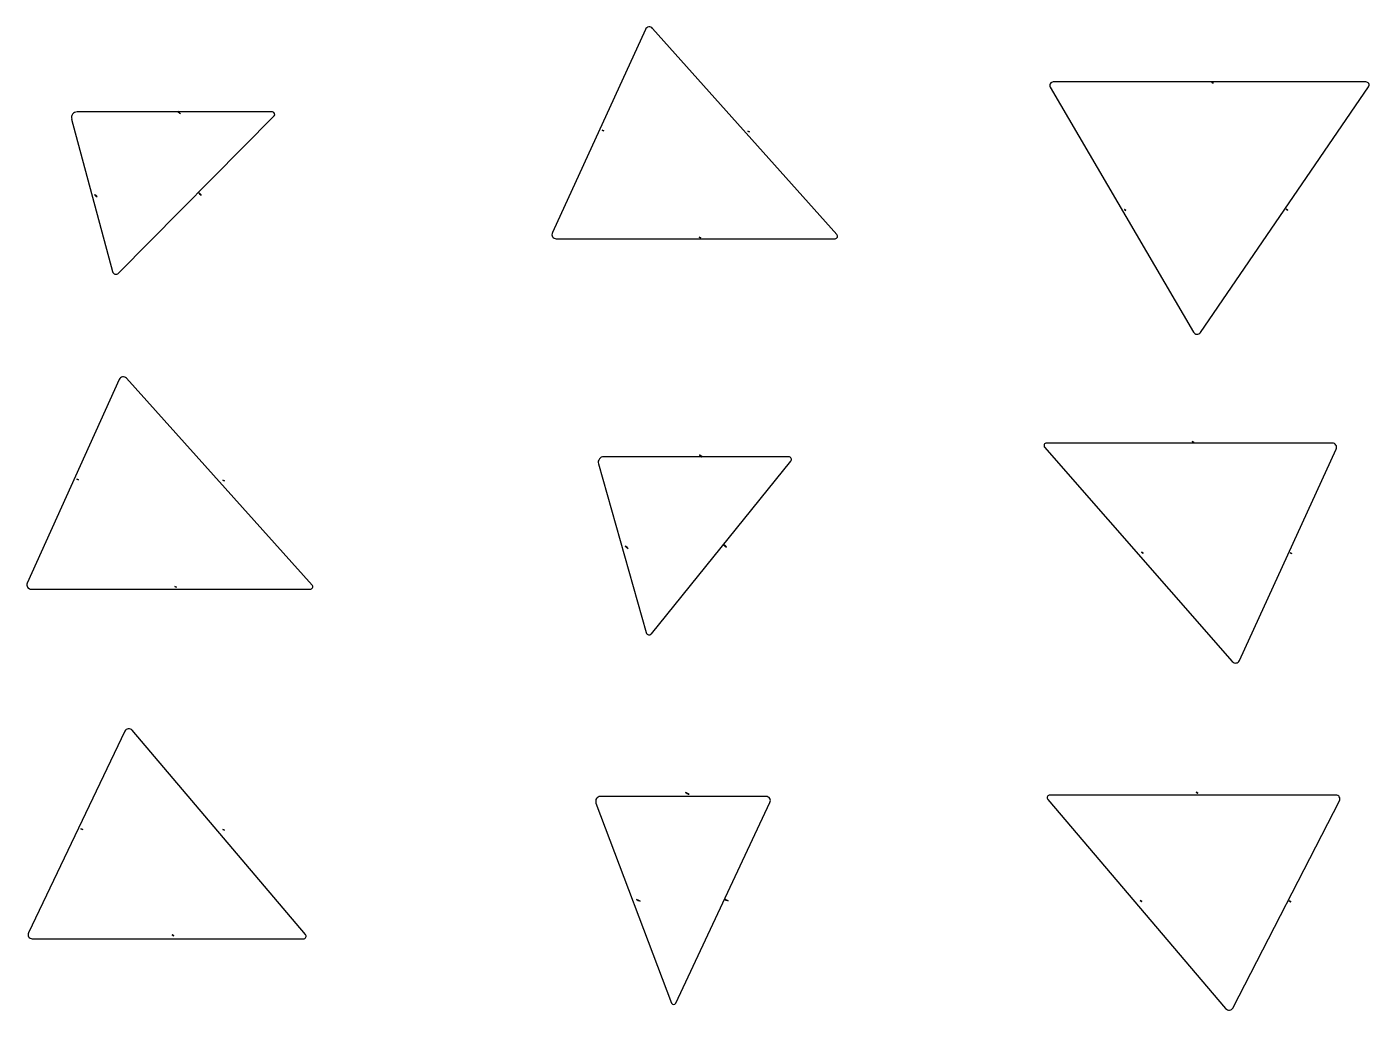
# Model space of a CAD drawing. Header units: metres. Extents: x -1 to 145, y -1 to 19.
# Drawn here: x 80.27 to 87.94, y 7.19 to 12.8 of the extents above; entities that cross this region are included whole.
import ezdxf

# ---------------------------------------------------------------- set-up
doc = ezdxf.new("R2010")
doc.units = ezdxf.units.M
doc.layers.add('LABELS', color=1, linetype='CONTINUOUS')
doc.layers.add('SHAPES', color=3, linetype='CONTINUOUS')

msp = doc.modelspace()

# ---------------------------------------------------------------- linework, layer by layer
at = {"layer": 'LABELS'}
for p, q in [((87.037, 12.4848), (87.0412, 12.4818)), ((87.0454, 12.4787), (87.037, 12.4848)), ((87.037, 12.4848), (87.0412, 12.4818)), ((87.0412, 12.4818), (87.037, 12.4848)), ((87.037, 12.4848), (87.037, 12.4848)), ((87.037, 12.4848), (87.0412, 12.4818)), ((87.0412, 12.4818), (87.037, 12.4848)), ((87.0454, 12.4787), (87.037, 12.4848)), ((87.037, 12.4848), (87.037, 12.4848)), ((87.037, 12.4848), (87.0412, 12.4818)), ((87.0454, 12.4787), (87.037, 12.4848)), ((87.0454, 12.4787), (87.037, 12.4848)), ((87.037, 12.4848), (87.0454, 12.4787)), ((87.0454, 12.4787), (87.037, 12.4848)), ((87.037, 12.4848), (87.037, 12.4848)), ((87.037, 12.4848), (87.0412, 12.4818)), ((87.0412, 12.4818), (87.0454, 12.4787)), ((87.0412, 12.4818), (87.0454, 12.4787)), ((87.0412, 12.4818), (87.0454, 12.4787)), ((87.0454, 12.4787), (87.0412, 12.4818)), ((87.0454, 12.4787), (87.0412, 12.4818)), ((87.0412, 12.4818), (87.0412, 12.4818)), ((87.0412, 12.4818), (87.0454, 12.4787)), ((87.0412, 12.4818), (87.0454, 12.4787)), ((87.0454, 12.4787), (87.0454, 12.4787)), ((87.0454, 12.4787), (87.0454, 12.4787)), ((87.0454, 12.4787), (87.0454, 12.4787)), ((81.1382, 12.3136), (81.1324, 12.3193)), ((81.1324, 12.3193), (81.1348, 12.317)), ((81.1417, 12.3101), (81.1324, 12.3193)), ((81.1324, 12.3193), (81.1452, 12.3067)), ((81.1348, 12.317), (81.1353, 12.3164)), ((81.1353, 12.3164), (81.1348, 12.317)), ((81.1348, 12.317), (81.1394, 12.3124)), ((81.1423, 12.3095), (81.1348, 12.317)), ((81.1348, 12.317), (81.1446, 12.3072)), ((81.1353, 12.3164), (81.1405, 12.3113)), ((81.1405, 12.3113), (81.1353, 12.3164)), ((81.1405, 12.3113), (81.1353, 12.3164)), ((81.1353, 12.3164), (81.1446, 12.3072)), ((81.1428, 12.309), (81.1371, 12.3147)), ((81.1405, 12.3113), (81.1382, 12.3136)), ((81.1405, 12.3113), (81.1394, 12.3124)), ((81.1394, 12.3124), (81.1446, 12.3072)), ((81.1394, 12.3124), (81.1446, 12.3072)), ((81.1452, 12.3067), (81.1394, 12.3124)), ((81.1452, 12.3067), (81.1405, 12.3113)), ((81.1475, 12.3044), (81.1417, 12.3101)), ((81.1446, 12.3072), (81.1452, 12.3067)), ((81.1446, 12.3072), (81.1452, 12.3067)), ((81.1446, 12.3072), (81.1475, 12.3044)), ((83.5554, 12.2111), (83.5602, 12.2089)), ((83.5602, 12.2089), (83.5554, 12.2111)), ((83.5649, 12.2067), (83.5554, 12.2111)), ((83.5602, 12.2089), (83.5554, 12.2111)), ((83.5554, 12.2111), (83.5554, 12.2111)), ((83.5554, 12.2111), (83.5602, 12.2089)), ((83.5602, 12.2089), (83.5554, 12.2111)), ((83.5554, 12.2111), (83.5602, 12.2089)), ((83.5602, 12.2089), (83.5554, 12.2111)), ((83.5554, 12.2111), (83.5554, 12.2111)), ((83.5554, 12.2111), (83.5602, 12.2089)), ((83.5602, 12.2089), (83.5554, 12.2111)), ((83.5554, 12.2111), (83.5554, 12.2111)), ((83.5554, 12.2111), (83.5602, 12.2089)), ((83.5602, 12.2089), (83.5554, 12.2111)), ((83.5649, 12.2067), (83.5554, 12.2111)), ((83.5554, 12.2111), (83.5554, 12.2111)), ((83.5554, 12.2111), (83.5602, 12.2089)), ((83.5649, 12.2067), (83.5554, 12.2111)), ((83.5649, 12.2067), (83.5554, 12.2111)), ((83.5554, 12.2111), (83.5554, 12.2111)), ((83.5554, 12.2111), (83.5649, 12.2067)), ((83.5649, 12.2067), (83.5554, 12.2111)), ((83.5554, 12.2111), (83.5554, 12.2111)), ((83.5554, 12.2111), (83.5649, 12.2067)), ((83.5649, 12.2067), (83.5554, 12.2111)), ((83.5554, 12.2111), (83.5554, 12.2111)), ((83.5554, 12.2111), (83.5649, 12.2067)), ((83.5649, 12.2067), (83.5554, 12.2111)), ((83.5602, 12.2089), (83.5649, 12.2067)), ((83.5649, 12.2067), (83.5602, 12.2089)), ((83.5602, 12.2089), (83.5649, 12.2067)), ((83.5649, 12.2067), (83.5602, 12.2089)), ((83.5602, 12.2089), (83.5649, 12.2067)), ((83.5649, 12.2067), (83.5602, 12.2089)), ((83.5602, 12.2089), (83.5649, 12.2067)), ((83.5602, 12.2089), (83.5649, 12.2067)), ((83.5649, 12.2067), (83.5602, 12.2089)), ((83.5649, 12.2067), (83.5649, 12.2067)), ((83.5649, 12.2067), (83.5649, 12.2067)), ((83.5649, 12.2067), (83.5649, 12.2067)), ((83.5649, 12.2067), (83.5649, 12.2067)), ((83.5649, 12.2067), (83.5649, 12.2067)), ((83.5649, 12.2067), (83.5649, 12.2067)), ((83.5649, 12.2067), (83.5649, 12.2067)), ((84.3873, 12.2059), (84.3921, 12.2037)), ((84.3921, 12.2037), (84.3873, 12.2059)), ((84.3968, 12.2015), (84.3873, 12.2059)), ((84.3921, 12.2037), (84.3873, 12.2059)), ((84.3873, 12.2059), (84.3873, 12.2059)), ((84.3873, 12.2059), (84.3921, 12.2037)), ((84.3921, 12.2037), (84.3873, 12.2059)), ((84.3873, 12.2059), (84.3921, 12.2037)), ((84.3921, 12.2037), (84.3873, 12.2059)), ((84.3873, 12.2059), (84.3873, 12.2059)), ((84.3873, 12.2059), (84.3921, 12.2037)), ((84.3921, 12.2037), (84.3873, 12.2059)), ((84.3873, 12.2059), (84.3873, 12.2059)), ((84.3873, 12.2059), (84.3921, 12.2037)), ((84.3921, 12.2037), (84.3873, 12.2059)), ((84.3968, 12.2015), (84.3873, 12.2059)), ((84.3873, 12.2059), (84.3873, 12.2059)), ((84.3873, 12.2059), (84.3921, 12.2037)), ((84.3968, 12.2015), (84.3873, 12.2059)), ((84.3968, 12.2015), (84.3873, 12.2059)), ((84.3873, 12.2059), (84.3873, 12.2059)), ((84.3873, 12.2059), (84.3968, 12.2015)), ((84.3968, 12.2015), (84.3873, 12.2059)), ((84.3921, 12.2037), (84.3873, 12.2059)), ((84.3873, 12.2059), (84.3873, 12.2059)), ((84.3873, 12.2059), (84.3921, 12.2037)), ((84.3921, 12.2037), (84.3873, 12.2059)), ((84.3921, 12.2037), (84.3968, 12.2015)), ((84.3968, 12.2015), (84.3921, 12.2037)), ((84.3921, 12.2037), (84.3968, 12.2015)), ((84.3968, 12.2015), (84.3921, 12.2037)), ((84.3921, 12.2037), (84.3968, 12.2015)), ((84.3968, 12.2015), (84.3921, 12.2037)), ((84.3921, 12.2037), (84.3968, 12.2015)), ((84.3921, 12.2037), (84.3968, 12.2015)), ((84.3968, 12.2015), (84.3921, 12.2037)), ((84.3968, 12.2015), (84.3921, 12.2037)), ((84.3921, 12.2037), (84.3968, 12.2015)), ((84.3968, 12.2015), (84.3921, 12.2037)), ((84.3968, 12.2015), (84.3968, 12.2015)), ((84.3968, 12.2015), (84.3968, 12.2015)), ((84.3968, 12.2015), (84.3968, 12.2015)), ((84.3968, 12.2015), (84.3968, 12.2015)), ((84.3968, 12.2015), (84.3968, 12.2015)), ((84.3968, 12.2015), (84.3968, 12.2015)), ((80.6568, 11.8445), (80.6596, 11.8417)), ((80.6568, 11.8445), (80.6596, 11.8417)), ((80.6625, 11.8388), (80.6568, 11.8445)), ((80.6568, 11.8445), (80.6591, 11.8422)), ((80.6625, 11.8388), (80.6568, 11.8445)), ((80.6568, 11.8445), (80.6591, 11.8422)), ((80.6625, 11.8388), (80.6568, 11.8445)), ((80.6568, 11.8445), (80.6591, 11.8422)), ((80.6596, 11.8417), (80.6591, 11.8422)), ((80.6591, 11.8422), (80.6637, 11.8376)), ((80.6666, 11.8348), (80.6591, 11.8422)), ((80.6637, 11.8376), (80.6591, 11.8422)), ((80.6591, 11.8422), (80.662, 11.8394)), ((80.6596, 11.8417), (80.6591, 11.8422)), ((80.6591, 11.8422), (80.6637, 11.8376)), ((80.6666, 11.8348), (80.6591, 11.8422)), ((80.6591, 11.8422), (80.6689, 11.8325)), ((80.6591, 11.8422), (80.6718, 11.8296)), ((80.6591, 11.8422), (80.6689, 11.8325)), ((80.6596, 11.8417), (80.6648, 11.8365)), ((80.6648, 11.8365), (80.6596, 11.8417)), ((80.6596, 11.8417), (80.6648, 11.8365)), ((80.6648, 11.8365), (80.6596, 11.8417)), ((80.6672, 11.8342), (80.6614, 11.8399)), ((80.6672, 11.8342), (80.6614, 11.8399)), ((80.662, 11.8394), (80.6672, 11.8342)), ((80.6648, 11.8365), (80.6625, 11.8388)), ((80.6648, 11.8365), (80.6625, 11.8388)), ((80.6637, 11.8376), (80.6689, 11.8325)), ((80.6689, 11.8325), (80.6637, 11.8376)), ((80.6637, 11.8376), (80.6689, 11.8325)), ((80.6648, 11.8365), (80.6695, 11.8319)), ((80.6695, 11.8319), (80.6648, 11.8365)), ((80.6648, 11.8365), (80.6718, 11.8296)), ((80.6695, 11.8319), (80.6648, 11.8365)), ((80.6689, 11.8325), (80.666, 11.8354)), ((80.6718, 11.8296), (80.666, 11.8354)), ((80.6695, 11.8319), (80.6689, 11.8325)), ((80.6689, 11.8325), (80.6695, 11.8319)), ((80.6718, 11.8296), (80.6689, 11.8325)), ((80.6689, 11.8325), (80.6695, 11.8319)), ((81.2517, 11.8538), (81.2545, 11.8509)), ((81.2517, 11.8538), (81.2545, 11.8509)), ((81.2574, 11.8481), (81.2517, 11.8538)), ((81.2517, 11.8538), (81.254, 11.8515)), ((81.2574, 11.8481), (81.2517, 11.8538)), ((81.2517, 11.8538), (81.254, 11.8515)), ((81.2517, 11.8538), (81.254, 11.8515)), ((81.2574, 11.8481), (81.2517, 11.8538)), ((81.2545, 11.8509), (81.254, 11.8515)), ((81.254, 11.8515), (81.2586, 11.8469)), ((81.2615, 11.844), (81.254, 11.8515)), ((81.2586, 11.8469), (81.254, 11.8515)), ((81.254, 11.8515), (81.2569, 11.8486)), ((81.2545, 11.8509), (81.254, 11.8515)), ((81.254, 11.8515), (81.2586, 11.8469)), ((81.2615, 11.844), (81.254, 11.8515)), ((81.254, 11.8515), (81.2638, 11.8417)), ((81.254, 11.8515), (81.2667, 11.8389)), ((81.254, 11.8515), (81.2621, 11.8435)), ((81.2545, 11.8509), (81.2597, 11.8458)), ((81.2597, 11.8458), (81.2545, 11.8509)), ((81.2545, 11.8509), (81.2597, 11.8458)), ((81.2597, 11.8458), (81.2545, 11.8509)), ((81.2621, 11.8435), (81.2563, 11.8492)), ((81.2621, 11.8435), (81.2563, 11.8492)), ((81.2609, 11.8446), (81.2563, 11.8492)), ((81.2563, 11.8492), (81.2597, 11.8458)), ((81.2569, 11.8486), (81.2621, 11.8435)), ((81.2597, 11.8458), (81.2574, 11.8481)), ((81.2597, 11.8458), (81.2574, 11.8481)), ((81.2586, 11.8469), (81.2638, 11.8417)), ((81.2638, 11.8417), (81.2586, 11.8469)), ((81.2586, 11.8469), (81.2638, 11.8417)), ((81.2597, 11.8458), (81.2644, 11.8412)), ((81.2644, 11.8412), (81.2597, 11.8458)), ((81.2597, 11.8458), (81.2667, 11.8389)), ((81.2644, 11.8412), (81.2597, 11.8458)), ((81.2638, 11.8417), (81.2609, 11.8446)), ((81.2667, 11.8389), (81.2609, 11.8446)), ((81.2667, 11.8389), (81.2609, 11.8446)), ((81.2621, 11.8435), (81.2667, 11.8389)), ((81.2644, 11.8412), (81.2638, 11.8417)), ((81.2638, 11.8417), (81.2644, 11.8412)), ((81.2667, 11.8389), (81.2638, 11.8417)), ((81.2638, 11.8417), (81.2644, 11.8412)), ((86.5381, 11.7588), (86.5423, 11.7557)), ((86.5423, 11.7557), (86.5381, 11.7588)), ((86.5465, 11.7527), (86.5381, 11.7588)), ((86.5423, 11.7557), (86.5381, 11.7588)), ((86.5381, 11.7588), (86.5381, 11.7588)), ((86.5381, 11.7588), (86.5423, 11.7557)), ((86.5423, 11.7557), (86.5381, 11.7588)), ((86.5381, 11.7588), (86.5423, 11.7557)), ((86.5423, 11.7557), (86.5381, 11.7588)), ((86.5381, 11.7588), (86.5381, 11.7588)), ((86.5381, 11.7588), (86.5423, 11.7557)), ((86.5423, 11.7557), (86.5381, 11.7588)), ((86.5381, 11.7588), (86.5381, 11.7588)), ((86.5381, 11.7588), (86.5423, 11.7557)), ((86.5423, 11.7557), (86.5381, 11.7588)), ((86.5465, 11.7527), (86.5381, 11.7588)), ((86.5381, 11.7588), (86.5381, 11.7588)), ((86.5381, 11.7588), (86.5423, 11.7557)), ((86.5465, 11.7527), (86.5381, 11.7588)), ((86.5465, 11.7527), (86.5381, 11.7588)), ((86.5381, 11.7588), (86.5381, 11.7588)), ((86.5381, 11.7588), (86.5465, 11.7527)), ((86.5465, 11.7527), (86.5381, 11.7588)), ((86.5423, 11.7557), (86.5381, 11.7588)), ((86.5381, 11.7588), (86.5381, 11.7588)), ((86.5381, 11.7588), (86.5423, 11.7557)), ((86.5423, 11.7557), (86.5381, 11.7588)), ((86.5423, 11.7557), (86.5465, 11.7527)), ((86.5465, 11.7527), (86.5423, 11.7557)), ((86.5423, 11.7557), (86.5465, 11.7527)), ((86.5465, 11.7527), (86.5423, 11.7557)), ((86.5423, 11.7557), (86.5465, 11.7527)), ((86.5465, 11.7527), (86.5423, 11.7557)), ((86.5423, 11.7557), (86.5465, 11.7527)), ((86.5423, 11.7557), (86.5465, 11.7527)), ((86.5465, 11.7527), (86.5423, 11.7557)), ((86.5465, 11.7527), (86.5423, 11.7557)), ((86.5423, 11.7557), (86.5465, 11.7527)), ((86.5465, 11.7527), (86.5423, 11.7557)), ((86.5465, 11.7527), (86.5465, 11.7527)), ((86.5465, 11.7527), (86.5465, 11.7527)), ((86.5465, 11.7527), (86.5465, 11.7527)), ((86.5465, 11.7527), (86.5465, 11.7527)), ((86.5465, 11.7527), (86.5465, 11.7527)), ((86.5465, 11.7527), (86.5465, 11.7527)), ((87.4626, 11.7594), (87.4668, 11.7564)), ((87.4668, 11.7564), (87.4626, 11.7594)), ((87.4711, 11.7533), (87.4626, 11.7594)), ((87.4668, 11.7564), (87.4626, 11.7594)), ((87.4626, 11.7594), (87.4626, 11.7594)), ((87.4626, 11.7594), (87.4668, 11.7564)), ((87.4668, 11.7564), (87.4626, 11.7594)), ((87.4626, 11.7594), (87.4668, 11.7564)), ((87.4668, 11.7564), (87.4626, 11.7594)), ((87.4626, 11.7594), (87.4626, 11.7594)), ((87.4626, 11.7594), (87.4668, 11.7564)), ((87.4668, 11.7564), (87.4626, 11.7594)), ((87.4626, 11.7594), (87.4626, 11.7594)), ((87.4626, 11.7594), (87.4668, 11.7564)), ((87.4668, 11.7564), (87.4626, 11.7594)), ((87.4711, 11.7533), (87.4626, 11.7594)), ((87.4626, 11.7594), (87.4626, 11.7594)), ((87.4626, 11.7594), (87.4668, 11.7564)), ((87.4711, 11.7533), (87.4626, 11.7594)), ((87.4711, 11.7533), (87.4626, 11.7594)), ((87.4626, 11.7594), (87.4668, 11.7564)), ((87.4668, 11.7564), (87.4626, 11.7594)), ((87.4626, 11.7594), (87.4626, 11.7594)), ((87.4626, 11.7594), (87.4668, 11.7564)), ((87.4668, 11.7564), (87.4626, 11.7594)), ((87.4626, 11.7594), (87.4626, 11.7594)), ((87.4626, 11.7594), (87.4668, 11.7564)), ((87.4668, 11.7564), (87.4626, 11.7594)), ((87.4668, 11.7564), (87.4711, 11.7533)), ((87.4711, 11.7533), (87.4668, 11.7564)), ((87.4668, 11.7564), (87.4711, 11.7533)), ((87.4711, 11.7533), (87.4668, 11.7564)), ((87.4668, 11.7564), (87.4711, 11.7533)), ((87.4711, 11.7533), (87.4668, 11.7564)), ((87.4668, 11.7564), (87.4711, 11.7533)), ((87.4668, 11.7564), (87.4711, 11.7533)), ((87.4711, 11.7533), (87.4668, 11.7564)), ((87.4668, 11.7564), (87.4711, 11.7533)), ((87.4668, 11.7564), (87.4711, 11.7533)), ((87.4711, 11.7533), (87.4668, 11.7564)), ((87.4711, 11.7533), (87.4711, 11.7533)), ((87.4711, 11.7533), (87.4711, 11.7533)), ((87.4711, 11.7533), (87.4711, 11.7533)), ((87.4711, 11.7533), (87.4711, 11.7533)), ((87.4711, 11.7533), (87.4711, 11.7533)), ((87.4711, 11.7533), (87.4711, 11.7533)), ((84.1094, 11.5997), (84.1141, 11.5976)), ((84.1189, 11.5954), (84.1094, 11.5997)), ((84.1094, 11.5997), (84.1141, 11.5976)), ((84.1141, 11.5976), (84.1094, 11.5997)), ((84.1094, 11.5997), (84.1094, 11.5997)), ((84.1094, 11.5997), (84.1141, 11.5976)), ((84.1141, 11.5976), (84.1094, 11.5997)), ((84.1094, 11.5997), (84.1141, 11.5976)), ((84.1141, 11.5976), (84.1094, 11.5997)), ((84.1094, 11.5997), (84.1094, 11.5997)), ((84.1094, 11.5997), (84.1141, 11.5976)), ((84.1189, 11.5954), (84.1094, 11.5997)), ((84.1189, 11.5954), (84.1094, 11.5997)), ((84.1094, 11.5997), (84.1189, 11.5954)), ((84.1189, 11.5954), (84.1094, 11.5997)), ((84.1094, 11.5997), (84.1094, 11.5997)), ((84.1094, 11.5997), (84.1141, 11.5976)), ((84.1141, 11.5976), (84.1189, 11.5954)), ((84.1141, 11.5976), (84.1189, 11.5954)), ((84.1141, 11.5976), (84.1189, 11.5954)), ((84.1189, 11.5954), (84.1141, 11.5976)), ((84.1141, 11.5976), (84.1189, 11.5954)), ((84.1189, 11.5954), (84.1141, 11.5976)), ((84.1141, 11.5976), (84.1189, 11.5954)), ((84.1189, 11.5954), (84.1141, 11.5976)), ((84.1141, 11.5976), (84.1141, 11.5976)), ((84.1141, 11.5976), (84.1189, 11.5954)), ((84.1141, 11.5976), (84.1189, 11.5954)), ((84.1189, 11.5954), (84.1189, 11.5954)), ((84.1189, 11.5954), (84.1189, 11.5954)), ((84.1189, 11.5954), (84.1189, 11.5954)), ((86.9248, 10.4332), (86.9296, 10.431)), ((86.9343, 10.4289), (86.9248, 10.4332)), ((86.9248, 10.4332), (86.9296, 10.431)), ((86.9296, 10.431), (86.9248, 10.4332)), ((86.9248, 10.4332), (86.9248, 10.4332)), ((86.9248, 10.4332), (86.9296, 10.431)), ((86.9296, 10.431), (86.9248, 10.4332)), ((86.9248, 10.4332), (86.9296, 10.431)), ((86.9296, 10.431), (86.9248, 10.4332)), ((86.9248, 10.4332), (86.9248, 10.4332)), ((86.9248, 10.4332), (86.9296, 10.431)), ((86.9343, 10.4289), (86.9248, 10.4332)), ((86.9343, 10.4289), (86.9248, 10.4332)), ((86.9248, 10.4332), (86.9343, 10.4289)), ((86.9343, 10.4289), (86.9248, 10.4332)), ((86.9248, 10.4332), (86.9248, 10.4332)), ((86.9248, 10.4332), (86.9296, 10.431)), ((86.9296, 10.431), (86.9343, 10.4289)), ((86.9296, 10.431), (86.9343, 10.4289)), ((86.9296, 10.431), (86.9343, 10.4289)), ((86.9343, 10.4289), (86.9296, 10.431)), ((86.9296, 10.431), (86.9343, 10.4289)), ((86.9343, 10.4289), (86.9296, 10.431)), ((86.9296, 10.431), (86.9343, 10.4289)), ((86.9343, 10.4289), (86.9296, 10.431)), ((86.9296, 10.431), (86.9296, 10.431)), ((86.9296, 10.431), (86.9343, 10.4289)), ((86.9296, 10.431), (86.9343, 10.4289)), ((86.9343, 10.4289), (86.9343, 10.4289)), ((86.9343, 10.4289), (86.9343, 10.4289)), ((86.9343, 10.4289), (86.9343, 10.4289)), ((84.1108, 10.3584), (84.1138, 10.356)), ((84.1216, 10.3496), (84.1108, 10.3584)), ((84.1108, 10.3584), (84.125, 10.347)), ((84.1135, 10.3562), (84.1138, 10.356)), ((84.1138, 10.356), (84.1135, 10.3562)), ((84.1135, 10.3562), (84.1189, 10.3518)), ((84.1219, 10.3494), (84.1135, 10.3562)), ((84.1189, 10.3518), (84.1135, 10.3562)), ((84.1135, 10.3562), (84.1165, 10.3538)), ((84.1138, 10.356), (84.1195, 10.3514)), ((84.1195, 10.3514), (84.1138, 10.356)), ((84.1138, 10.356), (84.1195, 10.3514)), ((84.1195, 10.3514), (84.1138, 10.356)), ((84.1138, 10.356), (84.1246, 10.3472)), ((84.1222, 10.3492), (84.1162, 10.354)), ((84.1165, 10.3538), (84.1222, 10.3492)), ((84.1195, 10.3514), (84.1189, 10.3518)), ((84.1189, 10.3518), (84.1246, 10.3472)), ((84.1189, 10.3518), (84.1246, 10.3472)), ((84.1246, 10.3472), (84.1189, 10.3518)), ((84.125, 10.347), (84.1189, 10.3518)), ((84.125, 10.347), (84.1195, 10.3514)), ((84.1195, 10.3514), (84.1277, 10.3448)), ((84.1277, 10.3448), (84.1216, 10.3496)), ((84.1246, 10.3472), (84.125, 10.347)), ((84.1246, 10.3472), (84.125, 10.347)), ((84.1277, 10.3448), (84.1246, 10.3472)), ((84.1246, 10.3472), (84.1277, 10.3448)), ((80.5568, 10.2186), (80.5615, 10.2165)), ((80.5615, 10.2165), (80.5568, 10.2186)), ((80.5663, 10.2144), (80.5568, 10.2186)), ((80.5615, 10.2165), (80.5568, 10.2186)), ((80.5568, 10.2186), (80.5568, 10.2186)), ((80.5568, 10.2186), (80.5615, 10.2165)), ((80.5615, 10.2165), (80.5568, 10.2186)), ((80.5568, 10.2186), (80.5663, 10.2144)), ((80.5663, 10.2144), (80.5568, 10.2186)), ((80.5568, 10.2186), (80.5568, 10.2186)), ((80.5568, 10.2186), (80.5615, 10.2165)), ((80.5615, 10.2165), (80.5568, 10.2186)), ((80.5568, 10.2186), (80.5568, 10.2186)), ((80.5568, 10.2186), (80.5615, 10.2165)), ((80.5615, 10.2165), (80.5568, 10.2186)), ((80.5568, 10.2186), (80.5615, 10.2165)), ((80.5615, 10.2165), (80.5568, 10.2186)), ((80.5568, 10.2186), (80.5568, 10.2186)), ((80.5568, 10.2186), (80.5615, 10.2165)), ((80.5663, 10.2144), (80.5568, 10.2186)), ((80.5663, 10.2144), (80.5568, 10.2186)), ((80.5568, 10.2186), (80.5568, 10.2186)), ((80.5568, 10.2186), (80.5663, 10.2144)), ((80.5663, 10.2144), (80.5568, 10.2186)), ((80.5663, 10.2144), (80.5568, 10.2186)), ((80.5568, 10.2186), (80.5568, 10.2186)), ((80.5568, 10.2186), (80.5615, 10.2165)), ((80.5615, 10.2165), (80.5663, 10.2144)), ((80.5663, 10.2144), (80.5615, 10.2165)), ((80.5615, 10.2165), (80.5663, 10.2144)), ((80.5663, 10.2144), (80.5615, 10.2165)), ((80.5615, 10.2165), (80.5663, 10.2144)), ((80.5615, 10.2165), (80.5663, 10.2144)), ((80.5663, 10.2144), (80.5615, 10.2165)), ((80.5615, 10.2165), (80.5663, 10.2144)), ((80.5663, 10.2144), (80.5615, 10.2165)), ((80.5615, 10.2165), (80.5663, 10.2144)), ((80.5663, 10.2144), (80.5663, 10.2144)), ((80.5663, 10.2144), (80.5663, 10.2144)), ((80.5663, 10.2144), (80.5663, 10.2144)), ((80.5663, 10.2144), (80.5663, 10.2144)), ((80.5663, 10.2144), (80.5663, 10.2144)), ((80.5663, 10.2144), (80.5663, 10.2144)), ((81.3895, 10.2133), (81.3942, 10.2112)), ((81.3942, 10.2112), (81.3895, 10.2133)), ((81.399, 10.2091), (81.3895, 10.2133)), ((81.3942, 10.2112), (81.3895, 10.2133)), ((81.3895, 10.2133), (81.3895, 10.2133)), ((81.3895, 10.2133), (81.3942, 10.2112)), ((81.3942, 10.2112), (81.3895, 10.2133)), ((81.3895, 10.2133), (81.399, 10.2091)), ((81.399, 10.2091), (81.3895, 10.2133)), ((81.3895, 10.2133), (81.3895, 10.2133)), ((81.3895, 10.2133), (81.3942, 10.2112)), ((81.3942, 10.2112), (81.3895, 10.2133)), ((81.3895, 10.2133), (81.3895, 10.2133)), ((81.3895, 10.2133), (81.3942, 10.2112)), ((81.3942, 10.2112), (81.3895, 10.2133)), ((81.3895, 10.2133), (81.3942, 10.2112)), ((81.3942, 10.2112), (81.3895, 10.2133)), ((81.3895, 10.2133), (81.3895, 10.2133)), ((81.3895, 10.2133), (81.3942, 10.2112)), ((81.399, 10.2091), (81.3895, 10.2133)), ((81.399, 10.2091), (81.3895, 10.2133)), ((81.3895, 10.2133), (81.3895, 10.2133)), ((81.3895, 10.2133), (81.399, 10.2091)), ((81.399, 10.2091), (81.3895, 10.2133)), ((81.3942, 10.2112), (81.3895, 10.2133)), ((81.3895, 10.2133), (81.3895, 10.2133)), ((81.3895, 10.2133), (81.3942, 10.2112)), ((81.3942, 10.2112), (81.3895, 10.2133)), ((81.3942, 10.2112), (81.399, 10.2091)), ((81.399, 10.2091), (81.3942, 10.2112)), ((81.3942, 10.2112), (81.399, 10.2091)), ((81.399, 10.2091), (81.3942, 10.2112)), ((81.3942, 10.2112), (81.399, 10.2091)), ((81.3942, 10.2112), (81.399, 10.2091)), ((81.399, 10.2091), (81.3942, 10.2112)), ((81.3942, 10.2112), (81.399, 10.2091)), ((81.399, 10.2091), (81.3942, 10.2112)), ((81.3942, 10.2112), (81.399, 10.2091)), ((81.399, 10.2091), (81.3942, 10.2112)), ((81.3942, 10.2112), (81.399, 10.2091)), ((81.399, 10.2091), (81.3942, 10.2112)), ((81.399, 10.2091), (81.399, 10.2091)), ((81.399, 10.2091), (81.399, 10.2091)), ((81.399, 10.2091), (81.399, 10.2091)), ((81.399, 10.2091), (81.399, 10.2091)), ((81.399, 10.2091), (81.399, 10.2091)), ((81.399, 10.2091), (81.399, 10.2091)), ((83.6879, 9.8366), (83.691, 9.8342)), ((83.6879, 9.8366), (83.694, 9.8318)), ((83.6879, 9.8366), (83.691, 9.8342)), ((83.694, 9.8318), (83.6879, 9.8366)), ((83.6879, 9.8366), (83.6906, 9.8344)), ((83.6879, 9.8366), (83.6906, 9.8344)), ((83.694, 9.8318), (83.6879, 9.8366)), ((83.691, 9.8342), (83.6906, 9.8344)), ((83.6906, 9.8344), (83.696, 9.83)), ((83.6991, 9.8276), (83.6906, 9.8344)), ((83.6967, 9.8296), (83.6906, 9.8344)), ((83.6906, 9.8344), (83.696, 9.83)), ((83.691, 9.8342), (83.6906, 9.8344)), ((83.6906, 9.8344), (83.696, 9.83)), ((83.6991, 9.8276), (83.6906, 9.8344)), ((83.696, 9.83), (83.6906, 9.8344)), ((83.6906, 9.8344), (83.6937, 9.832)), ((83.6906, 9.8344), (83.7048, 9.823)), ((83.6906, 9.8344), (83.6994, 9.8274)), ((83.691, 9.8342), (83.6967, 9.8296)), ((83.6967, 9.8296), (83.691, 9.8342)), ((83.6967, 9.8296), (83.691, 9.8342)), ((83.691, 9.8342), (83.6967, 9.8296)), ((83.6994, 9.8274), (83.6933, 9.8322)), ((83.6994, 9.8274), (83.6933, 9.8322)), ((83.6988, 9.8278), (83.6933, 9.8322)), ((83.6933, 9.8322), (83.6967, 9.8296)), ((83.6937, 9.832), (83.6994, 9.8274)), ((83.694, 9.8318), (83.6967, 9.8296)), ((83.6967, 9.8296), (83.694, 9.8318)), ((83.696, 9.83), (83.7018, 9.8254)), ((83.696, 9.83), (83.7018, 9.8254)), ((83.696, 9.83), (83.7018, 9.8254)), ((83.7018, 9.8254), (83.696, 9.83)), ((83.6967, 9.8296), (83.7021, 9.8252)), ((83.7021, 9.8252), (83.6967, 9.8296)), ((83.7021, 9.8252), (83.6967, 9.8296)), ((83.6967, 9.8296), (83.7048, 9.823)), ((83.7018, 9.8254), (83.6988, 9.8278)), ((83.7048, 9.823), (83.6988, 9.8278)), ((83.7048, 9.823), (83.6988, 9.8278)), ((83.6994, 9.8274), (83.7048, 9.823)), ((83.7021, 9.8252), (83.7018, 9.8254)), ((83.7018, 9.8254), (83.7021, 9.8252)), ((83.7018, 9.8254), (83.7048, 9.823)), ((83.7018, 9.8254), (83.7021, 9.8252)), ((83.7048, 9.823), (83.7018, 9.8254)), ((84.2496, 9.844), (84.2527, 9.8415)), ((84.2496, 9.844), (84.2557, 9.8391)), ((84.2496, 9.844), (84.2527, 9.8415)), ((84.2557, 9.8391), (84.2496, 9.844)), ((84.2496, 9.844), (84.2523, 9.8418)), ((84.2557, 9.8391), (84.2496, 9.844)), ((84.2496, 9.844), (84.2523, 9.8418)), ((84.2527, 9.8415), (84.2523, 9.8418)), ((84.2523, 9.8418), (84.2578, 9.8374)), ((84.2608, 9.835), (84.2523, 9.8418)), ((84.2584, 9.837), (84.2523, 9.8418)), ((84.2523, 9.8418), (84.2578, 9.8374)), ((84.2527, 9.8415), (84.2523, 9.8418)), ((84.2523, 9.8418), (84.2578, 9.8374)), ((84.2608, 9.835), (84.2523, 9.8418)), ((84.2578, 9.8374), (84.2523, 9.8418)), ((84.2523, 9.8418), (84.2554, 9.8394)), ((84.2523, 9.8418), (84.2665, 9.8304)), ((84.2523, 9.8418), (84.2635, 9.8328)), ((84.2527, 9.8415), (84.2584, 9.837)), ((84.2584, 9.837), (84.2527, 9.8415)), ((84.2584, 9.837), (84.2527, 9.8415)), ((84.2527, 9.8415), (84.2584, 9.837)), ((84.2611, 9.8348), (84.2551, 9.8396)), ((84.2611, 9.8348), (84.2551, 9.8396)), ((84.2554, 9.8394), (84.2611, 9.8348)), ((84.2557, 9.8391), (84.2584, 9.837)), ((84.2584, 9.837), (84.2557, 9.8391)), ((84.2578, 9.8374), (84.2635, 9.8328)), ((84.2578, 9.8374), (84.2635, 9.8328)), ((84.2578, 9.8374), (84.2635, 9.8328)), ((84.2635, 9.8328), (84.2578, 9.8374)), ((84.2584, 9.837), (84.2638, 9.8326)), ((84.2638, 9.8326), (84.2584, 9.837)), ((84.2638, 9.8326), (84.2584, 9.837)), ((84.2584, 9.837), (84.2665, 9.8304)), ((84.2635, 9.8328), (84.2605, 9.8352)), ((84.2665, 9.8304), (84.2605, 9.8352)), ((84.2638, 9.8326), (84.2635, 9.8328)), ((84.2635, 9.8328), (84.2638, 9.8326)), ((84.2635, 9.8328), (84.2665, 9.8304)), ((84.2635, 9.8328), (84.2638, 9.8326)), ((84.2665, 9.8304), (84.2635, 9.8328)), ((86.6352, 9.801), (86.64, 9.7988)), ((86.64, 9.7988), (86.6352, 9.801)), ((86.6447, 9.7966), (86.6352, 9.801)), ((86.64, 9.7988), (86.6352, 9.801)), ((86.6352, 9.801), (86.6352, 9.801)), ((86.6352, 9.801), (86.64, 9.7988)), ((86.64, 9.7988), (86.6352, 9.801)), ((86.6352, 9.801), (86.6447, 9.7966)), ((86.6447, 9.7966), (86.6352, 9.801)), ((86.6352, 9.801), (86.6352, 9.801)), ((86.6352, 9.801), (86.64, 9.7988)), ((86.64, 9.7988), (86.6352, 9.801)), ((86.6352, 9.801), (86.6352, 9.801)), ((86.6352, 9.801), (86.64, 9.7988)), ((86.64, 9.7988), (86.6352, 9.801)), ((86.6352, 9.801), (86.64, 9.7988)), ((86.64, 9.7988), (86.6352, 9.801)), ((86.6352, 9.801), (86.6352, 9.801)), ((86.6352, 9.801), (86.64, 9.7988)), ((86.6447, 9.7966), (86.6352, 9.801)), ((86.6447, 9.7966), (86.6352, 9.801)), ((86.6352, 9.801), (86.6352, 9.801)), ((86.6352, 9.801), (86.6447, 9.7966)), ((86.6447, 9.7966), (86.6352, 9.801)), ((86.64, 9.7988), (86.6352, 9.801)), ((86.6352, 9.801), (86.6352, 9.801)), ((86.6352, 9.801), (86.64, 9.7988)), ((86.64, 9.7988), (86.6352, 9.801)), ((86.64, 9.7988), (86.6447, 9.7966)), ((86.6447, 9.7966), (86.64, 9.7988)), ((86.64, 9.7988), (86.6447, 9.7966)), ((86.6447, 9.7966), (86.64, 9.7988)), ((86.64, 9.7988), (86.6447, 9.7966)), ((86.64, 9.7988), (86.6447, 9.7966)), ((86.6447, 9.7966), (86.64, 9.7988)), ((86.64, 9.7988), (86.6447, 9.7966)), ((86.6447, 9.7966), (86.64, 9.7988)), ((86.64, 9.7988), (86.6447, 9.7966)), ((86.6447, 9.7966), (86.64, 9.7988)), ((86.64, 9.7988), (86.6447, 9.7966)), ((86.6447, 9.7966), (86.64, 9.7988)), ((86.6447, 9.7966), (86.6447, 9.7966)), ((86.6447, 9.7966), (86.6447, 9.7966)), ((86.6447, 9.7966), (86.6447, 9.7966)), ((86.6447, 9.7966), (86.6447, 9.7966)), ((86.6447, 9.7966), (86.6447, 9.7966)), ((86.6447, 9.7966), (86.6447, 9.7966)), ((87.4842, 9.7985), (87.4889, 9.7963)), ((87.4889, 9.7963), (87.4842, 9.7985)), ((87.4937, 9.7941), (87.4842, 9.7985)), ((87.4889, 9.7963), (87.4842, 9.7985)), ((87.4842, 9.7985), (87.4842, 9.7985)), ((87.4842, 9.7985), (87.4889, 9.7963)), ((87.4889, 9.7963), (87.4842, 9.7985)), ((87.4842, 9.7985), (87.4937, 9.7941)), ((87.4937, 9.7941), (87.4842, 9.7985)), ((87.4842, 9.7985), (87.4842, 9.7985)), ((87.4842, 9.7985), (87.4889, 9.7963)), ((87.4889, 9.7963), (87.4842, 9.7985)), ((87.4842, 9.7985), (87.4842, 9.7985)), ((87.4842, 9.7985), (87.4889, 9.7963)), ((87.4889, 9.7963), (87.4842, 9.7985)), ((87.4842, 9.7985), (87.4889, 9.7963)), ((87.4889, 9.7963), (87.4842, 9.7985)), ((87.4842, 9.7985), (87.4842, 9.7985)), ((87.4842, 9.7985), (87.4889, 9.7963)), ((87.4937, 9.7941), (87.4842, 9.7985)), ((87.4937, 9.7941), (87.4842, 9.7985)), ((87.4842, 9.7985), (87.4889, 9.7963)), ((87.4889, 9.7963), (87.4842, 9.7985)), ((87.4842, 9.7985), (87.4842, 9.7985)), ((87.4842, 9.7985), (87.4889, 9.7963)), ((87.4889, 9.7963), (87.4842, 9.7985)), ((87.4842, 9.7985), (87.4842, 9.7985)), ((87.4842, 9.7985), (87.4889, 9.7963)), ((87.4889, 9.7963), (87.4842, 9.7985)), ((87.4889, 9.7963), (87.4937, 9.7941)), ((87.4937, 9.7941), (87.4889, 9.7963)), ((87.4889, 9.7963), (87.4937, 9.7941)), ((87.4937, 9.7941), (87.4889, 9.7963)), ((87.4889, 9.7963), (87.4937, 9.7941)), ((87.4889, 9.7963), (87.4937, 9.7941)), ((87.4937, 9.7941), (87.4889, 9.7963)), ((87.4889, 9.7963), (87.4937, 9.7941)), ((87.4937, 9.7941), (87.4889, 9.7963)), ((87.4889, 9.7963), (87.4937, 9.7941)), ((87.4889, 9.7963), (87.4937, 9.7941)), ((87.4889, 9.7963), (87.4937, 9.7941)), ((87.4937, 9.7941), (87.4889, 9.7963)), ((87.4937, 9.7941), (87.4937, 9.7941)), ((87.4937, 9.7941), (87.4937, 9.7941)), ((87.4937, 9.7941), (87.4937, 9.7941)), ((87.4937, 9.7941), (87.4937, 9.7941)), ((87.4937, 9.7941), (87.4937, 9.7941)), ((87.4937, 9.7941), (87.4937, 9.7941)), ((81.1148, 9.6057), (81.1196, 9.6036)), ((81.1244, 9.6015), (81.1148, 9.6057)), ((81.1148, 9.6057), (81.1196, 9.6036)), ((81.1196, 9.6036), (81.1148, 9.6057)), ((81.1148, 9.6057), (81.1148, 9.6057)), ((81.1148, 9.6057), (81.1196, 9.6036)), ((81.1196, 9.6036), (81.1148, 9.6057)), ((81.1148, 9.6057), (81.1244, 9.6015)), ((81.1244, 9.6015), (81.1148, 9.6057)), ((81.1148, 9.6057), (81.1148, 9.6057)), ((81.1148, 9.6057), (81.1196, 9.6036)), ((81.1244, 9.6015), (81.1148, 9.6057)), ((81.1244, 9.6015), (81.1148, 9.6057)), ((81.1148, 9.6057), (81.1244, 9.6015)), ((81.1244, 9.6015), (81.1148, 9.6057)), ((81.1148, 9.6057), (81.1148, 9.6057)), ((81.1148, 9.6057), (81.1196, 9.6036)), ((81.1196, 9.6036), (81.1244, 9.6015)), ((81.1196, 9.6036), (81.1244, 9.6015)), ((81.1196, 9.6036), (81.1244, 9.6015)), ((81.1244, 9.6015), (81.1196, 9.6036)), ((81.1196, 9.6036), (81.1244, 9.6015)), ((81.1244, 9.6015), (81.1196, 9.6036)), ((81.1196, 9.6036), (81.1196, 9.6036)), ((81.1196, 9.6036), (81.1244, 9.6015)), ((81.1196, 9.6036), (81.1244, 9.6015)), ((81.1244, 9.6015), (81.1244, 9.6015)), ((81.1244, 9.6015), (81.1244, 9.6015)), ((81.1244, 9.6015), (81.1244, 9.6015)), ((84.0319, 8.4289), (84.0385, 8.4261)), ((84.0455, 8.4225), (84.0319, 8.4289)), ((84.0319, 8.4289), (84.0487, 8.4213)), ((84.0353, 8.4273), (84.0352, 8.4275)), ((84.0352, 8.4275), (84.0419, 8.4245)), ((84.0352, 8.4275), (84.0353, 8.4273)), ((84.0419, 8.4245), (84.0352, 8.4275)), ((84.0419, 8.4245), (84.0352, 8.4275)), ((84.0352, 8.4275), (84.0489, 8.4211)), ((84.0353, 8.4273), (84.0421, 8.4241)), ((84.0454, 8.4227), (84.0353, 8.4273)), ((84.0419, 8.4245), (84.0353, 8.4273)), ((84.0353, 8.4273), (84.0421, 8.4241)), ((84.0385, 8.4261), (84.0419, 8.4245)), ((84.0453, 8.4229), (84.0387, 8.4257)), ((84.0419, 8.4245), (84.0421, 8.4241)), ((84.0487, 8.4213), (84.0419, 8.4245)), ((84.0421, 8.4241), (84.0489, 8.4211)), ((84.0421, 8.4241), (84.0489, 8.4211)), ((84.0421, 8.4241), (84.0489, 8.4211)), ((84.0487, 8.4213), (84.0421, 8.4241)), ((84.0522, 8.4197), (84.0455, 8.4225)), ((84.0489, 8.4211), (84.0487, 8.4213)), ((84.0489, 8.4211), (84.0487, 8.4213)), ((84.0489, 8.4211), (84.0522, 8.4197)), ((84.0489, 8.4211), (84.0522, 8.4197)), ((86.9472, 8.4309), (86.9519, 8.4288)), ((86.9567, 8.4267), (86.9472, 8.4309)), ((86.9472, 8.4309), (86.9519, 8.4288)), ((86.9519, 8.4288), (86.9472, 8.4309)), ((86.9472, 8.4309), (86.9472, 8.4309)), ((86.9472, 8.4309), (86.9519, 8.4288)), ((86.9519, 8.4288), (86.9472, 8.4309)), ((86.9472, 8.4309), (86.9567, 8.4267)), ((86.9567, 8.4267), (86.9472, 8.4309)), ((86.9472, 8.4309), (86.9472, 8.4309)), ((86.9472, 8.4309), (86.9519, 8.4288)), ((86.9567, 8.4267), (86.9472, 8.4309)), ((86.9567, 8.4267), (86.9472, 8.4309)), ((86.9472, 8.4309), (86.9567, 8.4267)), ((86.9567, 8.4267), (86.9472, 8.4309)), ((86.9472, 8.4309), (86.9472, 8.4309)), ((86.9472, 8.4309), (86.9519, 8.4288)), ((86.9519, 8.4288), (86.9567, 8.4267)), ((86.9519, 8.4288), (86.9567, 8.4267)), ((86.9519, 8.4288), (86.9567, 8.4267)), ((86.9567, 8.4267), (86.9519, 8.4288)), ((86.9519, 8.4288), (86.9567, 8.4267)), ((86.9567, 8.4267), (86.9519, 8.4288)), ((86.9519, 8.4288), (86.9519, 8.4288)), ((86.9519, 8.4288), (86.9567, 8.4267)), ((86.9519, 8.4288), (86.9567, 8.4267)), ((86.9567, 8.4267), (86.9567, 8.4267)), ((86.9567, 8.4267), (86.9567, 8.4267)), ((86.9567, 8.4267), (86.9567, 8.4267)), ((80.5796, 8.2227), (80.5844, 8.2206)), ((80.5844, 8.2206), (80.5796, 8.2227)), ((80.5892, 8.2185), (80.5796, 8.2227)), ((80.5844, 8.2206), (80.5796, 8.2227)), ((80.5796, 8.2227), (80.5796, 8.2227)), ((80.5796, 8.2227), (80.5844, 8.2206)), ((80.5844, 8.2206), (80.5796, 8.2227)), ((80.5796, 8.2227), (80.5796, 8.2227)), ((80.5796, 8.2227), (80.5892, 8.2185)), ((80.5892, 8.2185), (80.5796, 8.2227)), ((80.5844, 8.2206), (80.5796, 8.2227)), ((80.5796, 8.2227), (80.5796, 8.2227)), ((80.5796, 8.2227), (80.5844, 8.2206)), ((80.5844, 8.2206), (80.5796, 8.2227)), ((80.5796, 8.2227), (80.5892, 8.2185)), ((80.5892, 8.2185), (80.5796, 8.2227)), ((80.5796, 8.2227), (80.5796, 8.2227)), ((80.5796, 8.2227), (80.5844, 8.2206)), ((80.5892, 8.2185), (80.5796, 8.2227)), ((80.5892, 8.2185), (80.5796, 8.2227)), ((80.5796, 8.2227), (80.5796, 8.2227)), ((80.5796, 8.2227), (80.5892, 8.2185)), ((80.5892, 8.2185), (80.5796, 8.2227)), ((80.5892, 8.2185), (80.5796, 8.2227)), ((80.5796, 8.2227), (80.5796, 8.2227)), ((80.5796, 8.2227), (80.5844, 8.2206)), ((80.5844, 8.2206), (80.5892, 8.2185)), ((80.5892, 8.2185), (80.5844, 8.2206)), ((80.5844, 8.2206), (80.5892, 8.2185)), ((80.5892, 8.2185), (80.5844, 8.2206)), ((80.5844, 8.2206), (80.5892, 8.2185)), ((80.5892, 8.2185), (80.5844, 8.2206)), ((80.5844, 8.2206), (80.5892, 8.2185)), ((80.5892, 8.2185), (80.5892, 8.2185)), ((80.5892, 8.2185), (80.5892, 8.2185)), ((80.5892, 8.2185), (80.5892, 8.2185)), ((80.5892, 8.2185), (80.5892, 8.2185)), ((80.5892, 8.2185), (80.5892, 8.2185)), ((81.3896, 8.2183), (81.3944, 8.2162)), ((81.3944, 8.2162), (81.3896, 8.2183)), ((81.3992, 8.2141), (81.3896, 8.2183)), ((81.3944, 8.2162), (81.3896, 8.2183)), ((81.3896, 8.2183), (81.3896, 8.2183)), ((81.3896, 8.2183), (81.3944, 8.2162)), ((81.3944, 8.2162), (81.3896, 8.2183)), ((81.3896, 8.2183), (81.3896, 8.2183)), ((81.3896, 8.2183), (81.3992, 8.2141)), ((81.3992, 8.2141), (81.3896, 8.2183)), ((81.3944, 8.2162), (81.3896, 8.2183)), ((81.3896, 8.2183), (81.3896, 8.2183)), ((81.3896, 8.2183), (81.3944, 8.2162)), ((81.3944, 8.2162), (81.3896, 8.2183)), ((81.3896, 8.2183), (81.3992, 8.2141)), ((81.3992, 8.2141), (81.3896, 8.2183)), ((81.3896, 8.2183), (81.3896, 8.2183)), ((81.3896, 8.2183), (81.3944, 8.2162)), ((81.3992, 8.2141), (81.3896, 8.2183)), ((81.3992, 8.2141), (81.3896, 8.2183)), ((81.3896, 8.2183), (81.3896, 8.2183)), ((81.3896, 8.2183), (81.3992, 8.2141)), ((81.3992, 8.2141), (81.3896, 8.2183)), ((81.3944, 8.2162), (81.3896, 8.2183)), ((81.3896, 8.2183), (81.3896, 8.2183)), ((81.3896, 8.2183), (81.3944, 8.2162)), ((81.3944, 8.2162), (81.3896, 8.2183)), ((81.3944, 8.2162), (81.3992, 8.2141)), ((81.3992, 8.2141), (81.3944, 8.2162)), ((81.3944, 8.2162), (81.3992, 8.2141)), ((81.3992, 8.2141), (81.3944, 8.2162)), ((81.3944, 8.2162), (81.3992, 8.2141)), ((81.3992, 8.2141), (81.3944, 8.2162)), ((81.3944, 8.2162), (81.3992, 8.2141)), ((81.3992, 8.2141), (81.3944, 8.2162)), ((81.3944, 8.2162), (81.3992, 8.2141)), ((81.3992, 8.2141), (81.3944, 8.2162)), ((81.3992, 8.2141), (81.3992, 8.2141)), ((81.3992, 8.2141), (81.3992, 8.2141)), ((81.3992, 8.2141), (81.3992, 8.2141)), ((81.3992, 8.2141), (81.3992, 8.2141)), ((81.3992, 8.2141), (81.3992, 8.2141)), ((83.7519, 7.8187), (83.7552, 7.8173)), ((83.7655, 7.8123), (83.7519, 7.8187)), ((83.7519, 7.8187), (83.7687, 7.8111)), ((83.7519, 7.8187), (83.7585, 7.8159)), ((83.7585, 7.8159), (83.7519, 7.8187)), ((83.7519, 7.8187), (83.7553, 7.8171)), ((83.7519, 7.8187), (83.7553, 7.8171)), ((83.7585, 7.8159), (83.7519, 7.8187)), ((84.2543, 7.8202), (84.2576, 7.8188)), ((84.2679, 7.8138), (84.2543, 7.8202)), ((84.2543, 7.8202), (84.2711, 7.8126)), ((84.2543, 7.8202), (84.2609, 7.8174)), ((84.2609, 7.8174), (84.2543, 7.8202)), ((84.2543, 7.8202), (84.2577, 7.8186)), ((84.2609, 7.8174), (84.2543, 7.8202)), ((84.2543, 7.8202), (84.2577, 7.8186)), ((84.2576, 7.8188), (84.2643, 7.8158)), ((84.2576, 7.8188), (84.2577, 7.8186)), ((84.2643, 7.8158), (84.2576, 7.8188)), ((84.2576, 7.8188), (84.2577, 7.8186)), ((84.2643, 7.8158), (84.2576, 7.8188)), ((84.2577, 7.8186), (84.2645, 7.8154)), ((84.2678, 7.814), (84.2577, 7.8186)), ((84.2577, 7.8186), (84.2645, 7.8154)), ((84.2678, 7.814), (84.2577, 7.8186)), ((84.2643, 7.8158), (84.2577, 7.8186)), ((84.2577, 7.8186), (84.2645, 7.8154)), ((84.2577, 7.8186), (84.2746, 7.811)), ((84.2577, 7.8186), (84.2713, 7.8124)), ((83.7552, 7.8173), (83.7619, 7.8143)), ((83.7552, 7.8173), (83.7553, 7.8171)), ((83.7619, 7.8143), (83.7552, 7.8173)), ((83.7552, 7.8173), (83.7553, 7.8171)), ((83.7619, 7.8143), (83.7552, 7.8173)), ((83.7553, 7.8171), (83.7621, 7.8139)), ((83.7654, 7.8125), (83.7553, 7.8171)), ((83.7553, 7.8171), (83.7621, 7.8139)), ((83.7654, 7.8125), (83.7553, 7.8171)), ((83.7619, 7.8143), (83.7553, 7.8171)), ((83.7553, 7.8171), (83.7621, 7.8139)), ((83.7553, 7.8171), (83.7722, 7.8095)), ((83.7553, 7.8171), (83.7653, 7.8127)), ((83.7585, 7.8159), (83.7619, 7.8143)), ((83.7619, 7.8143), (83.7585, 7.8159)), ((83.7653, 7.8127), (83.7587, 7.8155)), ((83.7653, 7.8127), (83.7587, 7.8155)), ((83.7655, 7.8123), (83.7587, 7.8155)), ((83.7587, 7.8155), (83.7619, 7.8143)), ((83.7619, 7.8143), (83.7687, 7.8111)), ((83.7687, 7.8111), (83.7619, 7.8143)), ((83.7687, 7.8111), (83.7619, 7.8143)), ((83.7621, 7.8139), (83.7689, 7.8109)), ((83.7687, 7.8111), (83.7621, 7.8139)), ((83.7621, 7.8139), (83.7689, 7.8109)), ((83.7621, 7.8139), (83.7689, 7.8109)), ((83.7653, 7.8127), (83.7722, 7.8095)), ((83.7689, 7.8109), (83.7655, 7.8123)), ((83.7722, 7.8095), (83.7655, 7.8123)), ((83.7722, 7.8095), (83.7655, 7.8123)), ((83.7687, 7.8111), (83.7689, 7.8109)), ((83.7689, 7.8109), (83.7687, 7.8111)), ((83.7689, 7.8109), (83.7687, 7.8111)), ((83.7689, 7.8109), (83.7722, 7.8095)), ((84.2609, 7.8174), (84.2643, 7.8158)), ((84.2643, 7.8158), (84.2609, 7.8174)), ((84.2677, 7.8142), (84.2611, 7.817)), ((84.2677, 7.8142), (84.2611, 7.817)), ((84.2643, 7.8158), (84.2711, 7.8126)), ((84.2711, 7.8126), (84.2643, 7.8158)), ((84.2711, 7.8126), (84.2643, 7.8158)), ((84.2645, 7.8154), (84.2713, 7.8124)), ((84.2711, 7.8126), (84.2645, 7.8154)), ((84.2645, 7.8154), (84.2713, 7.8124)), ((84.2645, 7.8154), (84.2713, 7.8124)), ((84.2713, 7.8124), (84.2679, 7.8138)), ((84.2746, 7.811), (84.2679, 7.8138)), ((84.2711, 7.8126), (84.2713, 7.8124)), ((84.2713, 7.8124), (84.2711, 7.8126)), ((84.2713, 7.8124), (84.2711, 7.8126)), ((84.2713, 7.8124), (84.2746, 7.811)), ((86.6283, 7.8124), (86.6331, 7.8103)), ((86.6331, 7.8103), (86.6283, 7.8124)), ((86.6378, 7.8082), (86.6283, 7.8124)), ((86.6331, 7.8103), (86.6283, 7.8124)), ((86.6283, 7.8124), (86.6283, 7.8124)), ((86.6283, 7.8124), (86.6331, 7.8103)), ((86.6331, 7.8103), (86.6283, 7.8124)), ((86.6283, 7.8124), (86.6283, 7.8124)), ((86.6283, 7.8124), (86.6378, 7.8082)), ((86.6378, 7.8082), (86.6283, 7.8124)), ((86.6331, 7.8103), (86.6283, 7.8124)), ((86.6283, 7.8124), (86.6283, 7.8124)), ((86.6283, 7.8124), (86.6331, 7.8103)), ((86.6331, 7.8103), (86.6283, 7.8124)), ((86.6283, 7.8124), (86.6378, 7.8082)), ((86.6378, 7.8082), (86.6283, 7.8124)), ((86.6283, 7.8124), (86.6283, 7.8124)), ((86.6283, 7.8124), (86.6331, 7.8103)), ((86.6378, 7.8082), (86.6283, 7.8124)), ((86.6378, 7.8082), (86.6283, 7.8124)), ((86.6283, 7.8124), (86.6283, 7.8124)), ((86.6283, 7.8124), (86.6378, 7.8082)), ((86.6378, 7.8082), (86.6283, 7.8124)), ((86.6331, 7.8103), (86.6283, 7.8124)), ((86.6283, 7.8124), (86.6283, 7.8124)), ((86.6283, 7.8124), (86.6331, 7.8103)), ((86.6331, 7.8103), (86.6283, 7.8124)), ((86.6331, 7.8103), (86.6378, 7.8082)), ((86.6378, 7.8082), (86.6331, 7.8103)), ((86.6331, 7.8103), (86.6378, 7.8082)), ((86.6378, 7.8082), (86.6331, 7.8103)), ((86.6331, 7.8103), (86.6378, 7.8082)), ((86.6378, 7.8082), (86.6331, 7.8103)), ((86.6331, 7.8103), (86.6378, 7.8082)), ((86.6378, 7.8082), (86.6331, 7.8103)), ((86.6331, 7.8103), (86.6378, 7.8082)), ((86.6378, 7.8082), (86.6331, 7.8103)), ((86.6378, 7.8082), (86.6378, 7.8082)), ((86.6378, 7.8082), (86.6378, 7.8082)), ((86.6378, 7.8082), (86.6378, 7.8082)), ((86.6378, 7.8082), (86.6378, 7.8082)), ((86.6378, 7.8082), (86.6378, 7.8082)), ((87.4782, 7.8105), (87.483, 7.8083)), ((87.483, 7.8083), (87.4782, 7.8105)), ((87.4877, 7.8062), (87.4782, 7.8105)), ((87.483, 7.8083), (87.4782, 7.8105)), ((87.4782, 7.8105), (87.4782, 7.8105)), ((87.4782, 7.8105), (87.483, 7.8083)), ((87.483, 7.8083), (87.4782, 7.8105)), ((87.4782, 7.8105), (87.4782, 7.8105)), ((87.4782, 7.8105), (87.4877, 7.8062)), ((87.4877, 7.8062), (87.4782, 7.8105)), ((87.483, 7.8083), (87.4782, 7.8105)), ((87.4782, 7.8105), (87.4782, 7.8105)), ((87.4782, 7.8105), (87.483, 7.8083)), ((87.483, 7.8083), (87.4782, 7.8105)), ((87.4782, 7.8105), (87.4877, 7.8062)), ((87.4877, 7.8062), (87.4782, 7.8105)), ((87.4782, 7.8105), (87.4782, 7.8105)), ((87.4782, 7.8105), (87.483, 7.8083)), ((87.4877, 7.8062), (87.4782, 7.8105)), ((87.4877, 7.8062), (87.4782, 7.8105)), ((87.4782, 7.8105), (87.483, 7.8083)), ((87.483, 7.8083), (87.4782, 7.8105)), ((87.4782, 7.8105), (87.4782, 7.8105)), ((87.4782, 7.8105), (87.483, 7.8083)), ((87.483, 7.8083), (87.4782, 7.8105)), ((87.4782, 7.8105), (87.4782, 7.8105)), ((87.4782, 7.8105), (87.483, 7.8083)), ((87.483, 7.8083), (87.4782, 7.8105)), ((87.483, 7.8083), (87.4877, 7.8062)), ((87.4877, 7.8062), (87.483, 7.8083)), ((87.483, 7.8083), (87.4877, 7.8062)), ((87.4877, 7.8062), (87.483, 7.8083)), ((87.483, 7.8083), (87.4877, 7.8062)), ((87.4877, 7.8062), (87.483, 7.8083)), ((87.483, 7.8083), (87.4877, 7.8062)), ((87.483, 7.8083), (87.4877, 7.8062)), ((87.483, 7.8083), (87.4877, 7.8062)), ((87.4877, 7.8062), (87.483, 7.8083)), ((87.4877, 7.8062), (87.4877, 7.8062)), ((87.4877, 7.8062), (87.4877, 7.8062)), ((87.4877, 7.8062), (87.4877, 7.8062)), ((87.4877, 7.8062), (87.4877, 7.8062)), ((87.4877, 7.8062), (87.4877, 7.8062)), ((81.1009, 7.6166), (81.1057, 7.6145)), ((81.1104, 7.6124), (81.1009, 7.6166)), ((81.1009, 7.6166), (81.1057, 7.6145)), ((81.1057, 7.6145), (81.1009, 7.6166)), ((81.1009, 7.6166), (81.1009, 7.6166)), ((81.1009, 7.6166), (81.1057, 7.6145)), ((81.1057, 7.6145), (81.1009, 7.6166)), ((81.1009, 7.6166), (81.1009, 7.6166)), ((81.1009, 7.6166), (81.1104, 7.6124)), ((81.1104, 7.6124), (81.1009, 7.6166)), ((81.1104, 7.6124), (81.1009, 7.6166)), ((81.1104, 7.6124), (81.1009, 7.6166)), ((81.1009, 7.6166), (81.1104, 7.6124)), ((81.1104, 7.6124), (81.1009, 7.6166)), ((81.1009, 7.6166), (81.1009, 7.6166)), ((81.1009, 7.6166), (81.1057, 7.6145)), ((81.1057, 7.6145), (81.1104, 7.6124)), ((81.1057, 7.6145), (81.1104, 7.6124)), ((81.1057, 7.6145), (81.1104, 7.6124)), ((81.1104, 7.6124), (81.1057, 7.6145)), ((81.1104, 7.6124), (81.1057, 7.6145)), ((81.1057, 7.6145), (81.1057, 7.6145)), ((81.1057, 7.6145), (81.1104, 7.6124)), ((81.1057, 7.6145), (81.1104, 7.6124)), ((81.1104, 7.6124), (81.1104, 7.6124)), ((81.1104, 7.6124), (81.1104, 7.6124))]:
    msp.add_line(p, q, dxfattribs=at)
at = {"layer": 'SHAPES'}
for p, q in [((83.8024, 12.786), (83.2712, 11.6262)), ((84.8964, 11.6154), (83.8441, 12.7923)), ((86.114, 12.4556), (86.9322, 11.0581)), ((87.9174, 12.4866), (86.1318, 12.4866)), ((86.9727, 11.0567), (87.9324, 12.4581)), ((80.5263, 12.274), (80.759, 11.404)), ((81.673, 12.3148), (80.5577, 12.3148)), ((80.7936, 11.3948), (81.6822, 12.2926)), ((83.2935, 11.5915), (84.8856, 11.5915)), ((80.7978, 10.788), (80.2726, 9.6253)), ((81.8995, 9.6143), (80.8393, 10.7945)), ((87.7254, 10.4248), (86.0936, 10.4248)), ((86.0826, 10.4005), (87.1539, 9.1774)), ((87.1951, 9.1834), (87.7477, 10.3901)), ((83.5345, 10.3062), (83.8069, 9.3426)), ((84.6207, 10.3465), (83.5649, 10.3465)), ((83.8378, 9.3363), (84.633, 10.3208)), ((80.2951, 9.5905), (81.8888, 9.5905)), ((80.8306, 8.7796), (80.2793, 7.6288)), ((81.8617, 7.6196), (80.872, 8.7849)), ((83.5203, 8.3697), (83.9519, 7.2275)), ((84.4922, 8.4069), (83.546, 8.4069)), ((83.9764, 7.2265), (84.514, 8.3725)), ((86.1006, 8.3907), (87.1157, 7.1965)), ((87.7458, 8.4155), (86.112, 8.4155)), ((87.1588, 7.2015), (87.7659, 8.3825)), ((80.3008, 7.5948), (81.8502, 7.5948))]:
    msp.add_line(p, q, dxfattribs=at)
for centre, radius, start, end in [((83.8253, 12.7755), 0.0252, -318.2005, -204.60464), ((86.1318, 12.466), 0.0206, -270, -149.6519), ((87.9174, 12.4684), 0.0182, -394.40249, -270), ((80.5577, 12.2823), 0.0324, -270, -165.02602), ((81.673, 12.3017), 0.013, -404.7072, -269.99999), ((83.2935, 11.616), 0.0245, -204.60464, -90), ((84.8856, 11.6059), 0.0144, -90, 41.7995), ((80.7789, 11.4093), 0.0206, -165.02602, -44.70719), ((86.9529, 11.0702), 0.024, -149.6519, -34.40249), ((80.8206, 10.7777), 0.0251, -318.06414, -204.30679), ((86.0936, 10.4101), 0.0147, -270, -138.78581), ((87.7254, 10.4003), 0.0245, -384.60464, -270), ((83.5649, 10.3149), 0.0317, -270, -164.21121), ((84.6207, 10.3307), 0.0158, -398.92855, -270), ((80.2951, 9.6152), 0.0247, -204.30679, -90), ((81.8888, 9.6048), 0.0143, -90, 41.93586), ((83.824, 9.3474), 0.0177, -164.21121, -38.92855), ((87.1725, 9.1937), 0.0248, -138.78581, -24.60464), ((80.853, 8.7688), 0.0249, -319.65869, -205.59467), ((83.546, 8.3794), 0.0275, -270, -159.30015), ((84.4922, 8.3828), 0.0241, -25.13112, 90), ((86.112, 8.4004), 0.0151, -270, -139.63167), ((87.7458, 8.3928), 0.0227, -387.20827, -270), ((80.3008, 7.6185), 0.0238, -205.59467, -90), ((81.8502, 7.6098), 0.0151, -90, 40.34131), ((83.9644, 7.2321), 0.0133, -159.30015, -25.13112), ((87.1356, 7.2134), 0.0261, -139.63167, -27.20827)]:
    msp.add_arc(centre, radius, start, end, dxfattribs=at)

doc.saveas('drawing.dxf')
